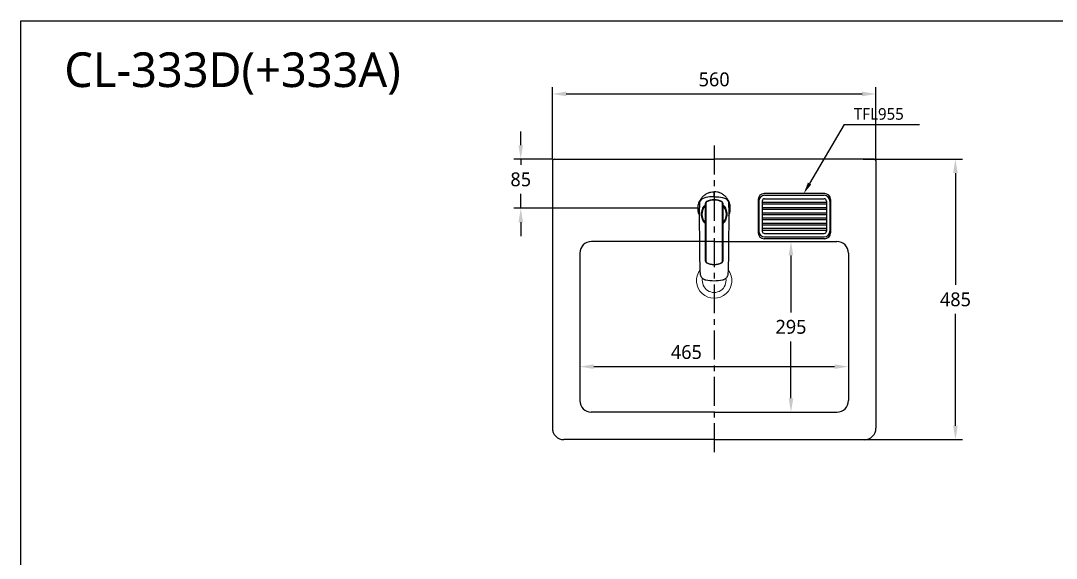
# Model space of a CAD drawing. Extents: x 0 to 6851, y 0 to 2100.
# Drawn here: x 0 to 1792, y 1171 to 2100 of the extents above; entities that cross this region are included whole.
import ezdxf

# ---------------------------------------------------------------- set-up
doc = ezdxf.new("R2010")
doc.units = 0
doc.header["$LTSCALE"] = 20
doc.header["$MEASUREMENT"] = 0
doc.linetypes.add('CENTER', pattern=[2, 1.25, -0.25, 0.25, -0.25])
doc.layers.get('0').update_dxf_attribs({"linetype": 'CONTINUOUS'})
doc.layers.get('DEFPOINTS').update_dxf_attribs({"linetype": 'CONTINUOUS'})
for name, color, linetype in [('1', 1, 'CONTINUOUS'), ('5', 5, 'CONTINUOUS'), ('7', 7, 'CONTINUOUS'), ('BASE', 3, 'CONTINUOUS'), ('CENTER', 2, 'CENTER')]:
    doc.layers.add(name, color=color, linetype=linetype)
doc.styles.add('GHS', font='romans', dxfattribs={"bigfont": 'ghs'})
doc.styles.get("Standard").update_dxf_attribs({"font": 'NanumGothic.ttf'})
doc.dimstyles.get("Standard").update_dxf_attribs({"dimtxt": 2.5, "dimasz": 2, "dimexe": 2, "dimexo": 1, "dimgap": 1.5, "dimtad": 1, "dimdec": 0, "dimlfac": 10, "dimrnd": 0.5, "dimzin": 0, "dimdsep": 46, "dimtxsty": 'Standard', "dimcen": 0, "dimclrt": 2, "dimadec": 0, "dimazin": 0, "dimtfac": 1, "dimtdec": 0, "dimtmove": 0, "dimatfit": 3, "dimfxl": 1, "dimtolj": 1, "dimtzin": 0, "dimarcsym": 0})

# ---------------------------------------------------------------- blocks, each defined once
blk = doc.blocks.new('*D12')
at = {"layer": '1', "color": 3, "lineweight": -2, "transparency": 16777216}
for p, q in [((1200, 1718.1), (1344.9, 1718.1)), ((1332.9, 1694.1), (1332.9, 1595.7)), ((1332.9, 1447.1), (1332.9, 1545.5)), ((1200, 1423.1), (1344.9, 1423.1))]:
    blk.add_line(p, q, dxfattribs=at)
at = {"layer": '1', "color": 3, "transparency": 16777216}
for points in [[(1328.9, 1694.1), (1336.9, 1694.1), (1332.9, 1718.1)], [(1328.9, 1447.1), (1336.9, 1447.1), (1332.9, 1423.1)]]:
    blk.add_solid(points, dxfattribs=at)
at = {"layer": 'DEFPOINTS', "color": 0, "transparency": 16777216}
for p in [(1200, 1718.1, -44.7), (1200, 1423.1, -44.7), (1332.9, 1423.1)]:
    blk.add_point(p, dxfattribs=at)
at = {"layer": '1', "color": 2, "transparency": 16777216, "insert": (1332.9, 1570.6), "char_height": 24, "attachment_point": 5}
blk.add_mtext('\\A1;295', dxfattribs=at)
blk = doc.blocks.new('*D13')
at = {"color": 3, "lineweight": -2, "transparency": 16777216}
for p, q in [((967.5, 1698.1), (967.5, 1489.9)), ((1432.5, 1698.1), (1432.5, 1489.9)), ((991.5, 1501.9), (1408.5, 1501.9))]:
    blk.add_line(p, q, dxfattribs=at)
at = {"color": 3, "transparency": 16777216}
for points in [[(991.5, 1505.9), (991.5, 1497.9), (967.5, 1501.9)], [(1408.5, 1505.9), (1408.5, 1497.9), (1432.5, 1501.9)]]:
    blk.add_solid(points, dxfattribs=at)
at = {"layer": 'DEFPOINTS', "color": 0, "transparency": 16777216}
for p in [(967.5, 1698.1), (1432.5, 1698.1), (1432.5, 1501.9)]:
    blk.add_point(p, dxfattribs=at)
at = {"color": 2, "transparency": 16777216, "insert": (1151.9, 1527), "char_height": 24, "attachment_point": 5}
blk.add_mtext('\\A1;465', dxfattribs=at)
blk = doc.blocks.new('*D14')
at = {"color": 3, "lineweight": -2, "transparency": 16777216}
for p, q in [((920, 1860.6), (920, 1985.4)), ((944, 1973.4), (1456, 1973.4)), ((1480, 1860.6), (1480, 1985.4))]:
    blk.add_line(p, q, dxfattribs=at)
at = {"color": 3, "transparency": 16777216}
for points in [[(944, 1977.4), (944, 1969.4), (920, 1973.4)], [(1456, 1977.4), (1456, 1969.4), (1480, 1973.4)]]:
    blk.add_solid(points, dxfattribs=at)
at = {"layer": 'DEFPOINTS', "color": 0, "transparency": 16777216}
for p in [(1480, 1973.4), (920, 1860.6), (1480, 1860.6)]:
    blk.add_point(p, dxfattribs=at)
at = {"color": 2, "transparency": 16777216, "insert": (1200, 1998.4), "char_height": 24, "attachment_point": 5}
blk.add_mtext('\\A1;560', dxfattribs=at)
blk = doc.blocks.new('*D17')
at = {"layer": '1', "color": 3, "lineweight": -2, "transparency": 16777216}
for p, q in [((865.3, 1884.6), (865.3, 1908.6)), ((920, 1860.6), (853.3, 1860.6)), ((865.3, 1860.6), (865.3, 1850.7)), ((865.3, 1775.6), (865.3, 1800.5)), ((1170.8, 1775.6), (853.3, 1775.6)), ((865.3, 1751.6), (865.3, 1727.6))]:
    blk.add_line(p, q, dxfattribs=at)
at = {"layer": '1', "color": 3, "transparency": 16777216}
for points in [[(861.3, 1884.6), (869.3, 1884.6), (865.3, 1860.6)], [(861.3, 1751.6), (869.3, 1751.6), (865.3, 1775.6)]]:
    blk.add_solid(points, dxfattribs=at)
at = {"layer": 'DEFPOINTS', "color": 0, "transparency": 16777216}
for p in [(865.3, 1860.6), (920, 1860.6, 45.1), (1170.8, 1775.6, 0.6)]:
    blk.add_point(p, dxfattribs=at)
at = {"layer": '1', "color": 2, "transparency": 16777216, "insert": (865.3, 1825.6), "char_height": 24, "attachment_point": 5}
blk.add_mtext('\\A1;85', dxfattribs=at)
blk = doc.blocks.new('*D25')
at = {"layer": '1', "color": 3, "lineweight": -2, "transparency": 16777216}
for p, q in [((1458.1, 1860.6), (1629.5, 1860.6)), ((1617.5, 1836.6), (1617.5, 1643.2)), ((1617.5, 1399.6), (1617.5, 1593)), ((1460.3, 1375.6), (1629.5, 1375.6))]:
    blk.add_line(p, q, dxfattribs=at)
at = {"layer": '1', "color": 3, "transparency": 16777216}
for points in [[(1613.5, 1836.6), (1621.5, 1836.6), (1617.5, 1860.6)], [(1613.5, 1399.6), (1621.5, 1399.6), (1617.5, 1375.6)]]:
    blk.add_solid(points, dxfattribs=at)
at = {"layer": 'DEFPOINTS', "color": 0, "transparency": 16777216}
for p in [(1458.1, 1860.6, 41.6), (1460.3, 1375.6, 49.9), (1617.5, 1375.6)]:
    blk.add_point(p, dxfattribs=at)
at = {"layer": '1', "color": 2, "transparency": 16777216, "insert": (1617.5, 1618.1), "char_height": 24, "attachment_point": 5}
blk.add_mtext('\\A1;485', dxfattribs=at)

msp = doc.modelspace()

# ---------------------------------------------------------------- linework, layer by layer
for p, q in [((1391.3, 1801.1, 0.4), (1286.3, 1801.1, 0.4)), ((1276.3, 1791.1, 0.4), (1276.3, 1733.1, 0.4)), ((1401.3, 1791.1, 0.4), (1401.3, 1733.1, 0.4))]:
    msp.add_line(p, q)
for centre, start, end in [((1286.3, 1791.1, 0.4), 90, 180), ((1391.3, 1791.1, 0.4), 0, 90), ((1286.3, 1733.1, 0.4), 180, 270), ((1391.3, 1733.1, 0.4), 270, 0)]:
    msp.add_arc(centre, 10, start, end)
at = {"color": 7, "linetype": 'Continuous', "lineweight": 0}
for radius, start, end in [(30.5, 142.1112, 37.8888), (20.5, 168.9621, 11.0379)]:
    msp.add_arc((1200, 1650.6, 0.4), radius, start, end, dxfattribs=at)
at = {"layer": '1', "color": 3}
for q in [(1365.1, 1818.4, 0.4), (1555.3, 1920.4, 0.4)]:
    msp.add_line((1424.8, 1920.4, 0.4), q, dxfattribs=at)
at = {"layer": '1', "color": 7, "linetype": 'Continuous'}
for p, q in [((1185, 1784.5, 0.6), (1185, 1784.6, 0.6)), ((1185, 1684, 0.6), (1185, 1784.5, 0.6)), ((1185.5, 1784.5, 0.6), (1185.5, 1684, 0.6)), ((1186.7, 1787.3, 0.6), (1186.7, 1787.2, 0.6)), ((1213.3, 1787.2, 0.6), (1213.3, 1787.3, 0.6)), ((1214.5, 1684, 0.6), (1214.5, 1784.5, 0.6)), ((1215, 1784.6, 0.6), (1215, 1784.5, 0.6)), ((1215, 1784.5, 0.6), (1215, 1684, 0.6)), ((1178.7, 1765.9, 0.6), (1178.7, 1765.7, 0.6)), ((1178.7, 1765.5, 0.6), (1178.7, 1765.2, 0.6)), ((1184.4, 1764.9, 0.6), (1185, 1766, 0.6)), ((1184.4, 1764.9, 0.6), (1185, 1763.9, 0.6)), ((1185, 1764.9, 0.6), (1185, 1764.9, 0.6)), ((1185, 1764.9, 0.6), (1185, 1764.9, 0.6)), ((1215, 1766, 0.6), (1215.6, 1764.9, 0.6)), ((1215, 1763.9, 0.6), (1215.6, 1764.9, 0.6)), ((1215, 1764.9, 0.6), (1215, 1764.9, 0.6)), ((1215, 1764.9, 0.6), (1215, 1764.9, 0.6)), ((1221.3, 1765.7, 0.6), (1221.3, 1765.9, 0.6)), ((1221.3, 1765.2, 0.6), (1221.3, 1765.5, 0.6))]:
    msp.add_line(p, q, dxfattribs=at)
at = {"layer": '1', "color": 7}
msp.add_line((1391.3, 1723.1, 0.4), (1286.3, 1723.1, 0.4), dxfattribs=at)
at = {"layer": '1', "color": 7, "linetype": 'Continuous'}
for centre, major_axis, ratio, start_param, end_param in [((1200, 1765.5, 0.6), (-21.3, 0), 0.996195, 5.493762, 6.283185), ((1200, 1765.2, 0.6), (-21.3, 0), 0.996195, 5.493762, 6.283185), ((1200, 1765.7, 0.6), (-21.3, 0), 0.996195, 5.818917, 6.283185), ((1188, 1784.6, 0.6), (3, 0), 0.999848, 2.02952, 3.141593), ((1188, 1784.5, 0.6), (-3, 0), 0.999848, 5.171113, 6.283185), ((1185.5, 1784.5, 0.6), (0.5, 0), 0.017452, 3.141593, 4.712389), ((1188, 1784.5, 0.6), (2.5, 0), 0.999848, 2.02952, 3.141593), ((1200, 1760.2, 0.6), (-30.1, 0), 0.999848, 4.253665, 5.171113), ((1200, 1760.3, 0.6), (30.1, 0), 0.999848, 1.112072, 2.02952), ((1186.9, 1786.8, 0.6), (-0.221, 0.448), 0.007728, 0.015649, 1.586446), ((1200, 1760.2, 0.6), (29.6, 0), 0.999848, 1.112072, 2.02952), ((1213.1, 1786.8, 0.6), (0.221, 0.448), 0.007728, 4.69674, 6.267536), ((1212, 1784.5, 0.6), (2.5, 0), 0.999848, 0, 1.112072), ((1212, 1784.6, 0.6), (3, 0), 0.999848, 0, 1.112072), ((1212, 1784.5, 0.6), (-3, 0), 0.999848, 3.141593, 4.253665), ((1214.5, 1784.5, 0.6), (0.5, 0), 0.017452, 4.712389, 6.283185), ((1200, 1765.2, 0.6), (-21.3, 0), 0.996195, 2.352071, 3.931016), ((1200, 1765.5, 0.6), (-21.3, 0), 0.996195, 3.141593, 3.911676), ((1200, 1766, 0.6), (-21.4, 0), 0.996167, 6.260409, 6.283185), ((1200, 1766, 0.6), (-21.4, 0), 0.996167, 0, 0.143335), ((1200, 1765.9, 0.6), (-21.3, 0), 0.996195, 6.015561, 6.283185), ((1200, 1765.2, 0.6), (-21.3, 0), 0.996195, 0, 0.789521), ((1185, 1764.9, 0.6), (0.577, 0), 0.075479, 3.141593, 4.712389), ((1215, 1764.9, 0.6), (0.577, 0), 0.075479, 4.712389, 6.283185), ((1200, 1765.7, 0.6), (-21.3, 0), 0.996195, 3.141593, 3.486284), ((1200, 1765.9, 0.6), (-21.3, 0), 0.996195, 3.141593, 3.453199), ((1200, 1766, 0.6), (21.5, 0), 0.996167, 6.013892, 6.283185), ((1200, 1766, 0.6), (-21.4, 0), 0.996167, 2.998258, 3.260777), ((1188, 1684, 0.6), (-3, 0), 0.999848, 0, 1.112072), ((1185.5, 1684, 0.6), (0.5, 0), 0.017452, 3.141593, 4.712389), ((1188, 1684, 0.6), (2.5, 0), 0.999848, 3.141593, 4.253665), ((1186.9, 1681.8, 0.6), (0.221, 0.448), 0.007728, 3.125943, 4.69674), ((1200, 1708.3, 0.6), (-30.1, 0), 0.999848, 1.112072, 2.02952), ((1200, 1708.3, 0.6), (29.6, 0), 0.999848, 4.253665, 5.171113), ((1212, 1684, 0.6), (2.5, 0), 0.999848, 5.171113, 6.283185), ((1213.1, 1681.8, 0.6), (-0.221, 0.448), 0.007728, 1.586446, 3.157242), ((1212, 1684, 0.6), (-3, 0), 0.999848, 2.02952, 3.141593), ((1214.5, 1684, 0.6), (0.5, 0), 0.017452, 4.712389, 6.283185)]:
    msp.add_ellipse(centre, major_axis=major_axis, ratio=ratio, start_param=start_param, end_param=end_param, dxfattribs=at)
for points, knots in [([(1174.8, 1763.3, 0.6), (1174.7, 1763.4, 0.6), (1174.3, 1764.4, 0.6), (1173.5, 1766.2, 0.6), (1172.9, 1768.4, 0.6), (1172.5, 1770.2, 0.6), (1172.2, 1772, 0.6), (1171.9, 1775.2, 0.6), (1172.1, 1778.9, 0.6), (1172.8, 1782.6, 0.6), (1173.9, 1786.2, 0.6), (1175.9, 1790.6, 0.6), (1179.3, 1795.2, 0.6), (1183.6, 1799.1, 0.6), (1187.8, 1801.5, 0.6), (1191, 1802.7, 0.6), (1192.8, 1803.3, 0.6), (1195.6, 1804, 0.6), (1198.1, 1804.2, 0.6), (1200, 1804.2, 0.6)], [0, 0, 0, 0, 0.007903, 0.057508, 0.107113, 0.131915, 0.156718, 0.206323, 0.305532, 0.355137, 0.404742, 0.503952, 0.603161, 0.702371, 0.801581, 0.851186, 0.875988, 0.90079, 1, 1, 1, 1]), ([(1175, 1782.6, 0.6), (1175, 1785, 0.6), (1175.5, 1787.3, 0.6), (1178, 1791.2, 0.6), (1180, 1792.7, 0.6), (1182.2, 1793.3, 0.6)], [0, 0, 0, 0, 0.5, 0.5, 1, 1, 1, 1]), ([(1199.9, 1795.8, 0.6), (1199.4, 1795.8, 0.6), (1198.9, 1795.7, 0.6), (1194.2, 1795.6, 0.6), (1190, 1795.1, 0.6), (1184.6, 1793.9, 0.6), (1183.4, 1793.6, 0.6), (1182.2, 1793.3, 0.6)], [0, 0, 0, 0, 0.08327, 0.08327, 0.791492, 0.791492, 1, 1, 1, 1]), ([(1199.9, 1795.8, 0.6), (1199.9, 1795.8, 0.6), (1200, 1795.8, 0.6), (1200, 1795.8, 0.6), (1200.1, 1795.8, 0.6), (1200.1, 1795.8, 0.6)], [0, 0, 0, 0, 0.5, 0.5, 1, 1, 1, 1]), ([(1200, 1795.7, 0.6), (1200, 1795.7, 0.6), (1200, 1796, 0.6), (1200, 1796.4, 0.6), (1200, 1797.6, 0.6), (1200, 1799.4, 0.6), (1200, 1801.5, 0.6), (1200, 1803, 0.6), (1200, 1803.8, 0.6), (1200, 1804.2, 0.6)], [0, 0, 0, 0, 0.006377, 0.07735, 0.148323, 0.432215, 0.716108, 0.858054, 1, 1, 1, 1]), ([(1225.2, 1763.3, 0.6), (1225.3, 1763.4, 0.6), (1225.7, 1764.4, 0.6), (1226.5, 1766.2, 0.6), (1227.1, 1768.4, 0.6), (1227.5, 1770.2, 0.6), (1227.8, 1772, 0.6), (1228.1, 1775.2, 0.6), (1227.9, 1778.9, 0.6), (1227.2, 1782.6, 0.6), (1226.1, 1786.2, 0.6), (1224.1, 1790.6, 0.6), (1220.7, 1795.2, 0.6), (1216.4, 1799.1, 0.6), (1212.2, 1801.5, 0.6), (1209, 1802.7, 0.6), (1207.2, 1803.3, 0.6), (1204.4, 1804, 0.6), (1201.9, 1804.2, 0.6), (1200, 1804.2, 0.6)], [0, 0, 0, 0, 0.007903, 0.057508, 0.107113, 0.131915, 0.156718, 0.206323, 0.305532, 0.355137, 0.404742, 0.503952, 0.603161, 0.702371, 0.801581, 0.851186, 0.875988, 0.90079, 1, 1, 1, 1]), ([(1200.1, 1795.8, 0.6), (1200.6, 1795.8, 0.6), (1201.1, 1795.7, 0.6), (1205.8, 1795.6, 0.6), (1210, 1795.1, 0.6), (1215.4, 1793.9, 0.6), (1216.6, 1793.6, 0.6), (1217.8, 1793.3, 0.6)], [0, 0, 0, 0, 0.08327, 0.08327, 0.791492, 0.791492, 1, 1, 1, 1]), ([(1217.8, 1793.3, 0.6), (1220, 1792.7, 0.6), (1222, 1791.2, 0.6), (1224.5, 1787.3, 0.6), (1225, 1785, 0.6), (1225, 1782.6, 0.6)], [0, 0, 0, 0, 0.5, 0.5, 1, 1, 1, 1]), ([(1175.2, 1718.3, 0.6), (1175.2, 1719.9, 0.6), (1175, 1728.7, 0.6), (1174.8, 1744.7, 0.6), (1174.7, 1764.6, 0.6), (1174.9, 1777.2, 0.6), (1175, 1782.6, 0.6)], [0, 0, 0, 0, 0.075728, 0.411101, 0.746475, 1, 1, 1, 1]), ([(1185, 1749.4, 0.6), (1184.8, 1749.5, 0.6), (1182.5, 1751.7, 0.6), (1179.2, 1756.8, 0.6), (1177.4, 1765.4, 0.6), (1179.2, 1774, 0.6), (1182.5, 1779.1, 0.6), (1184.8, 1781.2, 0.6), (1185, 1781.4, 0.6)], [0, 0, 0, 0, 0.020557, 0.260294, 0.50003, 0.739766, 0.979503, 1, 1, 1, 1]), ([(1185, 1780.8, 0.6), (1183.6, 1779.4, 0.6), (1180, 1774.9, 0.6), (1177.5, 1765.4, 0.6), (1179.9, 1756.6, 0.6), (1182.8, 1752.4, 0.6), (1183.7, 1751.4, 0.6)], [0, 0, 0, 0, 0.182234, 0.528802, 0.87537, 1, 1, 1, 1]), ([(1214.9, 1750, 0.6), (1215.1, 1750.2, 0.6), (1219.2, 1754.2, 0.6), (1223.3, 1764.5, 0.6), (1219.7, 1775.5, 0.6), (1215.9, 1779.8, 0.6), (1215, 1780.7, 0.6)], [0, 0, 0, 0, 0.027605, 0.500574, 0.888423, 1, 1, 1, 1]), ([(1215, 1781.4, 0.6), (1215.2, 1781.2, 0.6), (1217.5, 1779.1, 0.6), (1220.8, 1774, 0.6), (1222.6, 1765.4, 0.6), (1220.8, 1756.8, 0.6), (1217.5, 1751.7, 0.6), (1215.2, 1749.5, 0.6), (1215, 1749.4, 0.6)], [0, 0, 0, 0, 0.020497, 0.260234, 0.49997, 0.739706, 0.979443, 1, 1, 1, 1]), ([(1225, 1782.6, 0.6), (1225.1, 1777.2, 0.6), (1225.3, 1764.6, 0.6), (1225.2, 1744.7, 0.6), (1225, 1728.7, 0.6), (1224.8, 1719.9, 0.6), (1224.8, 1718.3, 0.6)], [0, 0, 0, 0, 0.253525, 0.588899, 0.924272, 1, 1, 1, 1]), ([(1175.1, 1706.2, 0.6), (1175.1, 1707.2, 0.6), (1175.1, 1709.2, 0.6), (1175.2, 1711.2, 0.6), (1175.2, 1713.3, 0.6), (1175.3, 1715.3, 0.6), (1175.3, 1717.3, 0.6), (1175.2, 1718.3, 0.6)], [0, 0, 0, 0, 0.25, 0.5, 0.5, 0.75, 1, 1, 1, 1]), ([(1176.1, 1663, 0.6), (1175.9, 1668.9, 0.6), (1175.5, 1681.9, 0.6), (1175.3, 1696.3, 0.6), (1175.2, 1704.8, 0.6), (1175.1, 1706.2, 0.6)], [0, 0, 0, 0, 0.40612, 0.905778, 1, 1, 1, 1]), ([(1224.9, 1706.2, 0.6), (1224.8, 1704.8, 0.6), (1224.7, 1696.3, 0.6), (1224.5, 1681.9, 0.6), (1224.1, 1668.9, 0.6), (1223.9, 1663, 0.6)], [0, 0, 0, 0, 0.094222, 0.59388, 1, 1, 1, 1]), ([(1224.8, 1718.3, 0.6), (1224.7, 1717.3, 0.6), (1224.7, 1715.3, 0.6), (1224.8, 1713.3, 0.6), (1224.8, 1711.2, 0.6), (1224.9, 1709.2, 0.6), (1224.9, 1707.2, 0.6), (1224.9, 1706.2, 0.6)], [0, 0, 0, 0, 0.25, 0.5, 0.5, 0.75, 1, 1, 1, 1]), ([(1185.5, 1651.5, 0.6), (1185.1, 1651.6, 0.6), (1184.5, 1651.7, 0.6), (1183.2, 1652.2, 0.6), (1181.8, 1653, 0.6), (1180.2, 1654.2, 0.6), (1178.8, 1655.6, 0.6), (1177.7, 1657.3, 0.6), (1176.9, 1659.1, 0.6), (1176.3, 1661, 0.6), (1176.2, 1662.4, 0.6), (1176.1, 1663, 0.6)], [0, 0, 0, 0, 0.0625, 0.125, 0.25, 0.375001, 0.500001, 0.625002, 0.750002, 0.875003, 1, 1, 1, 1]), ([(1223.9, 1663, 0.6), (1223.8, 1662.4, 0.6), (1223.7, 1661, 0.6), (1223.1, 1659.1, 0.6), (1222.3, 1657.3, 0.6), (1221.2, 1655.6, 0.6), (1219.8, 1654.2, 0.6), (1218.2, 1653, 0.6), (1216.8, 1652.2, 0.6), (1215.5, 1651.7, 0.6), (1214.9, 1651.6, 0.6), (1214.5, 1651.5, 0.6)], [0, 0, 0, 0, 0.124998, 0.249999, 0.374999, 0.499999, 0.625, 0.75, 0.875, 0.9375, 1, 1, 1, 1])]:
    msp.add_open_spline(points, degree=3, knots=knots, dxfattribs=at)
for points in [[(1200, 1649.9, 0.6), (1195.1, 1649.9, 0.6), (1190.2, 1650.4, 0.6), (1185.5, 1651.5, 0.6)], [(1214.5, 1651.5, 0.6), (1209.8, 1650.4, 0.6), (1204.9, 1649.9, 0.6), (1200, 1649.9, 0.6)]]:
    msp.add_open_spline(points, degree=3, dxfattribs=at)
at = {"layer": '1', "color": 3}
msp.add_solid([(1368, 1816.7, 0.4), (1362.2, 1820.1, 0.4), (1355, 1801.1, 0.4)], dxfattribs=at)
at = {"layer": '5'}
msp.add_lwpolyline([(0, 2100), (3100, 2100), (3100, 0), (0, 0)], close=True, dxfattribs=at)
at = {"layer": '7'}
for p, q in [((920, 1857.6, 45.2), (920, 1395.7, 53.3)), ((923, 1860.6, 44.6), (1200, 1860.6, 0.4)), ((1477, 1860.6, 44.6), (1200, 1860.6, 0.4)), ((1480, 1857.6, 45.2), (1480, 1395.7, 53.3)), ((1200, 1718.1, 0.4), (987.5, 1718.1, 0.4)), ((1200, 1718.1, 0.4), (1412.5, 1718.1, 0.4)), ((967.5, 1698.1, 45.1), (967.5, 1443.1, 45.1)), ((1432.5, 1698.1, 45.1), (1432.5, 1443.1, 45.1)), ((1200, 1423.1, 0.4), (987.1, 1423.1, 41.3)), ((1200, 1423.1, 0.4), (1412.5, 1423.1, 41.3)), ((1200, 1375.6, 0.4), (939.7, 1375.6, 49.9)), ((1200, 1375.6, 0.4), (1460.3, 1375.6, 49.9)), ((1200, 1374.9, 8.4), (1200, 1374.9, 8.4)), ((1200, 1374.9, 8.4), (1200, 1374.9, 8.4)), ((1200, 1374.9, 8.4), (1200, 1374.9, 8.4)), ((1200, 1374.9, 8.4), (1200, 1374.9, 8.4))]:
    msp.add_line(p, q, dxfattribs=at)
at = {"layer": '7', "extrusion": (0.157678, 0.01736, 0.987338)}
msp.add_arc((1745.4, -1099.4, 221.9), 3, 353.7962, 83.6373, dxfattribs=at)
at = {"layer": '7', "extrusion": (-0.157678, 0.01736, 0.987338)}
msp.add_arc((-2008.1, 1256, -156.5), 3, 96.3627, 186.2038, dxfattribs=at)
at = {"layer": '7'}
for centre, start, end in [((987.5, 1698.1, 45.1), 90, 180), ((1412.5, 1698.1, 45.1), 0, 90), ((1412.5, 1443.1, 45.1), 270, 0)]:
    msp.add_arc(centre, 20, start, end, dxfattribs=at)
at = {"layer": '7', "extrusion": (0.188865, -3.12313e-16, 0.982003)}
msp.add_arc((1443.1, -961.6, 227), 20, 90, 180, dxfattribs=at)
at = {"layer": '7', "extrusion": (0.18678, 0.01727, 0.98225)}
msp.add_arc((1303.2, -1036, 248.3), 20, 84.6223, 174.8105, dxfattribs=at)
at = {"layer": '7', "extrusion": (-0.18678, 0.01727, 0.98225)}
msp.add_arc((-1524.1, 1311.4, -200), 20, 5.1895, 95.3777, dxfattribs=at)
at = {"layer": 'BASE', "linetype": 'Continuous'}
for p, q in [((1287.3, 1798.1, -44.7), (1390.3, 1798.1, -44.7)), ((1287.3, 1792.1, -44.7), (1390.3, 1792.1, -44.7)), ((1277.3, 1788.1, -44.7), (1277.3, 1736.1, -44.7)), ((1283.3, 1788.1, -44.7), (1283.3, 1736.1, -44.7)), ((1283.3, 1786.1, -44.7), (1394.3, 1786.1, -44.7)), ((1283.3, 1783.1, -44.7), (1394.3, 1783.1, -44.7)), ((1283.3, 1777.1, -44.7), (1394.3, 1777.1, -44.7)), ((1283.3, 1774.1, -44.7), (1394.3, 1774.1, -44.7)), ((1394.3, 1788.1, -44.7), (1394.3, 1736.1, -44.7)), ((1400.3, 1788.1, -44.7), (1400.3, 1736.1, -44.7)), ((1283.3, 1768.1, -44.7), (1394.3, 1768.1, -44.7)), ((1283.3, 1765.1, -44.7), (1394.3, 1765.1, -44.7)), ((1283.3, 1759.1, -44.7), (1394.3, 1759.1, -44.7)), ((1283.3, 1756.1, -44.7), (1394.3, 1756.1, -44.7)), ((1283.3, 1750.1, -44.7), (1394.3, 1750.1, -44.7)), ((1283.3, 1747.1, -44.7), (1394.3, 1747.1, -44.7)), ((1283.3, 1741.1, -44.7), (1394.3, 1741.1, -44.7)), ((1283.3, 1738.1, -44.7), (1394.3, 1738.1, -44.7)), ((1287.3, 1732.1, -44.7), (1390.3, 1732.1, -44.7)), ((1287.3, 1726.1, -44.7), (1390.3, 1726.1, -44.7))]:
    msp.add_line(p, q, dxfattribs=at)
for centre, radius, start, end in [((1287.3, 1788.1, -44.7), 10, 90, 180), ((1287.3, 1788.1, -44.7), 4, 90, 180), ((1390.3, 1788.1, -44.7), 10, 0, 90), ((1390.3, 1788.1, -44.7), 4, 0, 90), ((1287.3, 1736.1, -44.7), 10, 180, 270), ((1287.3, 1736.1, -44.7), 4, 180, 270), ((1390.3, 1736.1, -44.7), 10, 270, 0), ((1390.3, 1736.1, -44.7), 4, 270, 0)]:
    msp.add_arc(centre, radius, start, end, dxfattribs=at)
at = {"layer": 'CENTER', "color": 1, "linetype": 'CENTER', "ltscale": 2}
msp.add_line((1200, 1884.1, 0.8), (1200, 1352.1), dxfattribs=at)

# ---------------------------------------------------------------- texts
at = {"insert": (75.4, 2045.3), "char_height": 60, "width": 702.2, "attachment_point": 1, "style": 'GHS'}
msp.add_mtext('{\\fNanumGothic|b0|i0|c0|p50;CL-333D(+333A)}', dxfattribs=at)
at = {"layer": '1', "color": 2, "insert": (1485, 1938.7, 0.4), "char_height": 20, "attachment_point": 5}
msp.add_mtext('TFL955', dxfattribs=at)

# ---------------------------------------------------------------- dimensions: what is measured, and where the dimension line sits
at = {"color": 7}
dim = msp.add_linear_dim(base=(1480, 1973.4, 45.1), p1=(920, 1860.6, 45.1), p2=(1480, 1860.6, 45.1), text='560', dimstyle='Standard', override={"dimscale": 1.2, "dimtxt": 20, "dimasz": 20, "dimexe": 10, "dimexo": 0, "dimgap": 10, "dimlfac": 1, "dimzin": 8, "dimclrd": 3, "dimclre": 3}, dxfattribs=at)
dim.commit()
dim.dimension.update_dxf_attribs({"geometry": '*D14', "text_midpoint": (1200, 1998.4, 45.1)})
dim = msp.add_linear_dim(base=(1432.5, 1501.9, 45.1), p1=(967.5, 1698.1, 45.1), p2=(1432.5, 1698.1, 45.1), text='465', dimstyle='Standard', override={"dimscale": 1.2, "dimtxt": 20, "dimasz": 20, "dimexe": 10, "dimexo": 0, "dimgap": 10, "dimlfac": 1, "dimzin": 8, "dimclrd": 3, "dimclre": 3}, dxfattribs=at)
dim.commit()
dim.dimension.update_dxf_attribs({"geometry": '*D13', "text_midpoint": (1151.9, 1501.9, 45.1), "dimtype": 160})
at = {"layer": '1'}
dim = msp.add_linear_dim(base=(865.3, 1860.6), p1=(1170.8, 1775.6, 0.6), p2=(920, 1860.6, 45.1), angle=90, dimstyle='Standard', override={"dimscale": 1.2, "dimtxt": 20, "dimasz": 20, "dimexe": 10, "dimexo": 0, "dimgap": 10, "dimtih": 1, "dimtoh": 1, "dimlfac": 1, "dimzin": 8, "dimclrd": 3, "dimclre": 3}, dxfattribs=at)
dim.commit()
dim.dimension.update_dxf_attribs({"geometry": '*D17', "text_midpoint": (865.3, 1825.6), "dimtype": 160})
dim = msp.add_linear_dim(base=(1617.5, 1375.6), p1=(1458.1, 1860.6, 41.6), p2=(1460.3, 1375.6, 49.9), angle=90, dimstyle='Standard', override={"dimscale": 1.2, "dimtxt": 20, "dimasz": 20, "dimexe": 10, "dimexo": 0, "dimgap": 10, "dimtih": 1, "dimtoh": 1, "dimlfac": 1, "dimzin": 8, "dimclrd": 3, "dimclre": 3}, dxfattribs=at)
dim.commit()
dim.dimension.update_dxf_attribs({"geometry": '*D25', "text_midpoint": (1617.5, 1618.1)})
dim = msp.add_linear_dim(base=(1332.9, 1423.1, 45.1), p1=(1200, 1718.1, 0.4), p2=(1200, 1423.1, 0.4), angle=90, text='295', dimstyle='Standard', override={"dimscale": 1.2, "dimtxt": 20, "dimasz": 20, "dimexe": 10, "dimexo": 0, "dimgap": 10, "dimtih": 1, "dimtoh": 1, "dimlfac": 1, "dimzin": 8, "dimclrd": 3, "dimclre": 3}, dxfattribs=at)
dim.commit()
dim.dimension.update_dxf_attribs({"geometry": '*D12', "text_midpoint": (1332.9, 1570.6, 45.1)})

doc.saveas('drawing.dxf')
